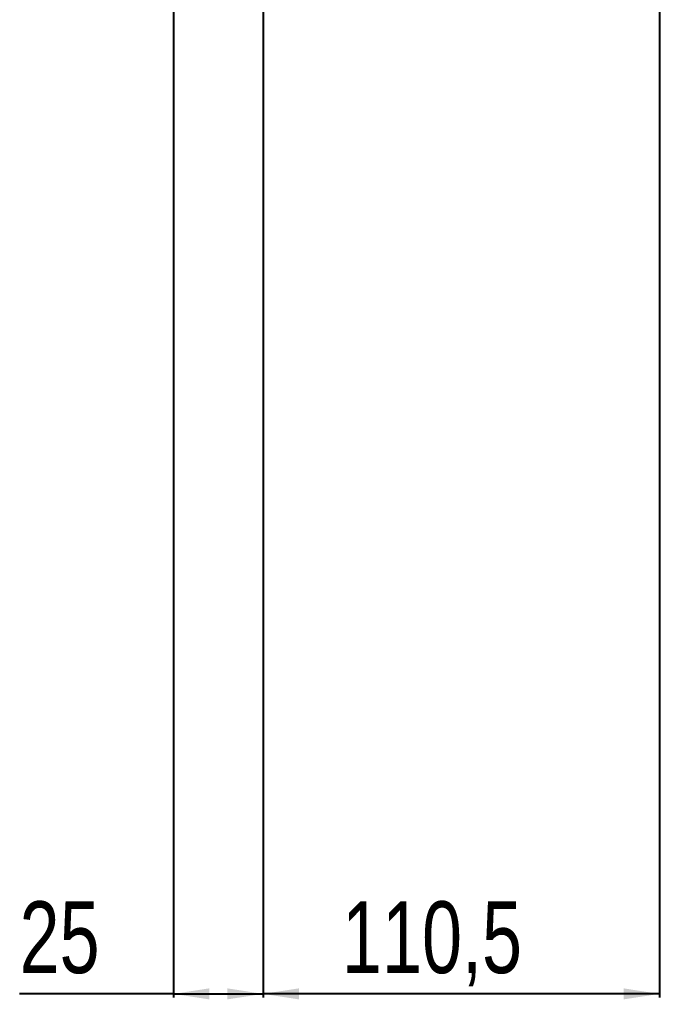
# Model space of a CAD drawing. Header units: millimetres. Extents: x -1385 to 3358, y -2404 to 1219.
# Drawn here: x -624.5 to -446.1, y -1883.4 to -1610.3 of the extents above; entities that cross this region are included whole.
import ezdxf

# ---------------------------------------------------------------- set-up
doc = ezdxf.new("R2010")
doc.units = ezdxf.units.MM
doc.layers.add('FORMAT', color=7, linetype='Continuous')
doc.styles.add('SLDTEXTSTYLE0', font='TXT', dxfattribs={"width": 0.75})
doc.dimstyles.new('SLDDIMSTYLE0', dxfattribs={"dimtxt": 20, "dimasz": 10, "dimexe": 0, "dimexo": 0.0625, "dimgap": 5, "dimtad": 2, "dimdec": 1, "dimrnd": 1e-09, "dimzin": 12, "dimdsep": 46, "dimtxsty": 'SLDTEXTSTYLE0', "dimsah": 1, "dimcen": 0.09, "dimadec": 0, "dimazin": 3, "dimtfac": 1, "dimtofl": 0, "dimtmove": 0, "dimatfit": 3, "dimfxl": 0, "dimfrac": 2, "dimtolj": 1, "dimtzin": 12, "dimarcsym": 0})

# ---------------------------------------------------------------- blocks, each defined once
blk = doc.blocks.new('_D_6')
at = {"layer": 'FORMAT'}
for p, q in [((-556.59, -1512.78), (-556.59, -1882.81)), ((-446.09, -1552.33), (-446.09, -1882.81)), ((-446.09, -1881.81), (-556.59, -1881.81))]:
    blk.add_line(p, q, dxfattribs=at)
for points in [[(-556.59, -1881.81), (-546.59, -1883.35), (-546.59, -1880.27)], [(-446.09, -1881.81), (-456.09, -1880.27), (-456.09, -1883.35)]]:
    blk.add_solid(points, dxfattribs=at)
at = {"layer": 'FORMAT', "insert": (-534.59, -1856.03), "char_height": 20, "attachment_point": 1, "style": 'SLDTEXTSTYLE0'}
blk.add_mtext('110,5', dxfattribs=at)
blk = doc.blocks.new('_D_7')
at = {"layer": 'FORMAT'}
for p, q in [((-581.59, -1512.78), (-581.59, -1882.81)), ((-556.59, -1512.78), (-556.59, -1882.81)), ((-581.59, -1881.81), (-624.49, -1881.81)), ((-581.59, -1881.81), (-556.59, -1881.81))]:
    blk.add_line(p, q, dxfattribs=at)
for points in [[(-581.59, -1881.81), (-571.59, -1883.35), (-571.59, -1880.27)], [(-556.59, -1881.81), (-566.59, -1880.27), (-566.59, -1883.35)]]:
    blk.add_solid(points, dxfattribs=at)
at = {"layer": 'FORMAT', "insert": (-624.49, -1856.03), "char_height": 20, "attachment_point": 1, "style": 'SLDTEXTSTYLE0'}
blk.add_mtext('25', dxfattribs=at)

msp = doc.modelspace()

# ---------------------------------------------------------------- dimensions: what is measured, and where the dimension line sits
at = {"layer": 'FORMAT'}
dim = msp.add_linear_dim(base=(-556.59, -1881.81), p1=(-581.59, -1512.77), p2=(-556.59, -1512.77), angle=0, dimstyle='SLDDIMSTYLE0', dxfattribs=at)
dim.commit()
dim.dimension.update_dxf_attribs({"geometry": '_D_7', "text_midpoint": (-609.71, -1881.81), "dimtype": 160})
dim = msp.add_linear_dim(base=(-556.59, -1881.81), p1=(-446.09, -1552.32), p2=(-556.59, -1512.77), dimstyle='SLDDIMSTYLE0', dxfattribs=at)
dim.commit()
dim.dimension.update_dxf_attribs({"geometry": '_D_6', "text_midpoint": (-501.34, -1881.81), "dimtype": 160})

doc.saveas('drawing.dxf')
